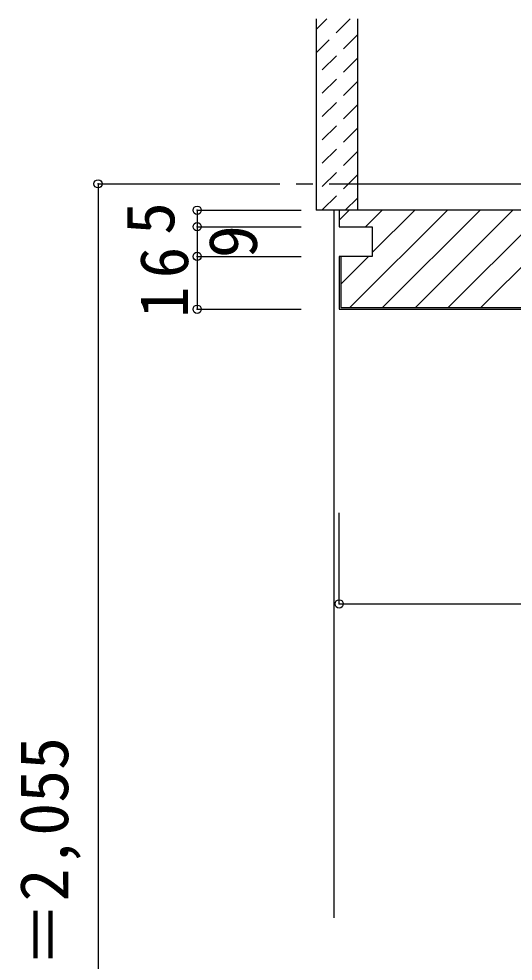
# Model space of a CAD drawing. Units: millimetres at full size, sheet at 1:5; details may follow other scales. Extents: x -973 to 977, y -718 to 696.
# Drawn here: x 57.5 to 207.1, y -294.8 to -9.2 of the extents above; entities that cross this region are included whole.
import ezdxf
from ezdxf.enums import TextEntityAlignment as Align

# ---------------------------------------------------------------- set-up
doc = ezdxf.new("R2010")
doc.units = ezdxf.units.MM
doc.header["$LTSCALE"] = 5
doc.header["$PDMODE"] = 32
doc.header["$PDSIZE"] = 2.5
doc.linetypes.add('CHAIN1', pattern=[8, 5, -1, 1, -1])
doc.linetypes.add('DASHED1', pattern=[1.8, 1.2, -0.6])
for name, color, linetype in [('0-1_通り芯', 4, 'CHAIN1'), ('0-2_柱', 7, 'Continuous'), ('0-3_仕上げ', 2, 'Continuous'), ('0-4_枠', 3, 'Continuous'), ('0-B_寸法', 7, 'Continuous'), ('0-C_ハッチ', 4, 'DASHED1')]:
    doc.layers.add(name, color=color, linetype=linetype)
doc.styles.add('ＭＳ ゴシック', font='')
doc.styles.get('ＭＳ ゴシック').set_extended_font_data('MS Gothic')

msp = doc.modelspace()

# ---------------------------------------------------------------- linework, layer by layer
at = {"layer": '0-1_通り芯'}
msp.add_line((111.486, -59.167), (513.986, -59.167), dxfattribs=at)
at = {"layer": '0-2_柱'}
msp.add_line((159.986, -59.167), (334.986, -59.167), dxfattribs=at)
at = {"layer": '0-3_仕上げ'}
for p, q in [((147.486, -9.167), (147.486, -67.167)), ((159.986, -9.167), (159.986, -67.167)), ((159.986, -67.167), (147.486, -67.167))]:
    msp.add_line(p, q, dxfattribs=at)
at = {"layer": '0-4_枠', "color": 4}
for p in [(152.986, -281.667), (154.486, -67.167)]:
    msp.add_line(p, (152.986, -67.167), dxfattribs=at)
at = {"layer": '0-4_枠'}
for p, q in [((154.486, -81.167), (154.486, -97.167)), ((154.986, -81.167), (154.986, -96.667)), ((154.986, -96.667), (214.086, -96.667)), ((154.486, -97.167), (214.086, -97.167))]:
    msp.add_line(p, q, dxfattribs=at)
msp.add_lwpolyline([(340.486, -67.167), (154.486, -67.167), (154.486, -72.167), (164.486, -72.167), (164.486, -81.167), (154.486, -81.167)], dxfattribs=at)
at = {"layer": '0-B_寸法', "color": 4}
for p, q in [((81.486, -59.167), (81.486, -517.167)), ((81.486, -59.167), (111.486, -59.167)), ((111.486, -67.167), (111.486, -72.167)), ((111.486, -67.167), (142.986, -67.167)), ((111.486, -72.167), (111.486, -81.167)), ((111.486, -72.167), (142.986, -72.167)), ((111.486, -81.167), (111.486, -97.167)), ((111.486, -81.167), (142.986, -81.167)), ((111.486, -97.167), (142.986, -97.167)), ((154.486, -186.471), (154.486, -158.913)), ((154.486, -186.471), (340.486, -186.471))]:
    msp.add_line(p, q, dxfattribs=at)
at = {"layer": '0-B_寸法'}
for p in [(81.486, -59.167), (111.486, -67.167), (111.486, -72.167), (111.486, -81.167), (111.486, -97.167), (154.486, -186.471)]:
    msp.add_point(p, dxfattribs=at)
at = {"layer": '0-C_ハッチ'}
for p, q in [((150.697, -9.167), (147.486, -12.378)), ((157.768, -9.167), (147.486, -19.449)), ((159.986, -14.02), (147.486, -26.52)), ((159.986, -21.091), (147.486, -33.591)), ((159.986, -28.162), (147.486, -40.662)), ((159.986, -35.233), (147.486, -47.733)), ((159.986, -42.304), (147.486, -54.804)), ((159.986, -49.375), (147.486, -61.875)), ((159.986, -56.446), (149.266, -67.167)), ((159.986, -63.517), (156.337, -67.167))]:
    msp.add_line(p, q, dxfattribs=at)
at = {"layer": '0-C_ハッチ', "linetype": 'Continuous'}
for p, q in [((154.486, -70.228), (157.547, -67.167)), ((157.746, -96.667), (187.246, -67.167)), ((162.447, -72.167), (167.447, -67.167)), ((164.486, -80.027), (177.346, -67.167)), ((167.645, -96.667), (197.145, -67.167)), ((177.545, -96.667), (207.045, -67.167)), ((187.444, -96.667), (216.944, -67.167)), ((197.344, -96.667), (226.844, -67.167)), ((154.986, -89.527), (163.346, -81.167))]:
    msp.add_line(p, q, dxfattribs=at)

# ---------------------------------------------------------------- texts
at = {"layer": '0-B_寸法', "style": 'ＭＳ ゴシック'}
for s, p in [('5', (108.986, -74.667)), ('9', (133.986, -81.667)), ('ＲＯＨ＝2,055', (76.845, -356.667))]:
    msp.add_text(s, height=14.66, rotation=90, dxfattribs=at).set_placement(p, align=Align.BOTTOM_LEFT)
at = {"layer": '0-B_寸法', "insert": (108.986, -99.792), "char_height": 14.66, "attachment_point": 7, "rotation": 90, "style": 'ＭＳ ゴシック'}
msp.add_mtext('\\T1.27;\\W0.95;16', dxfattribs=at)

doc.saveas('drawing.dxf')
